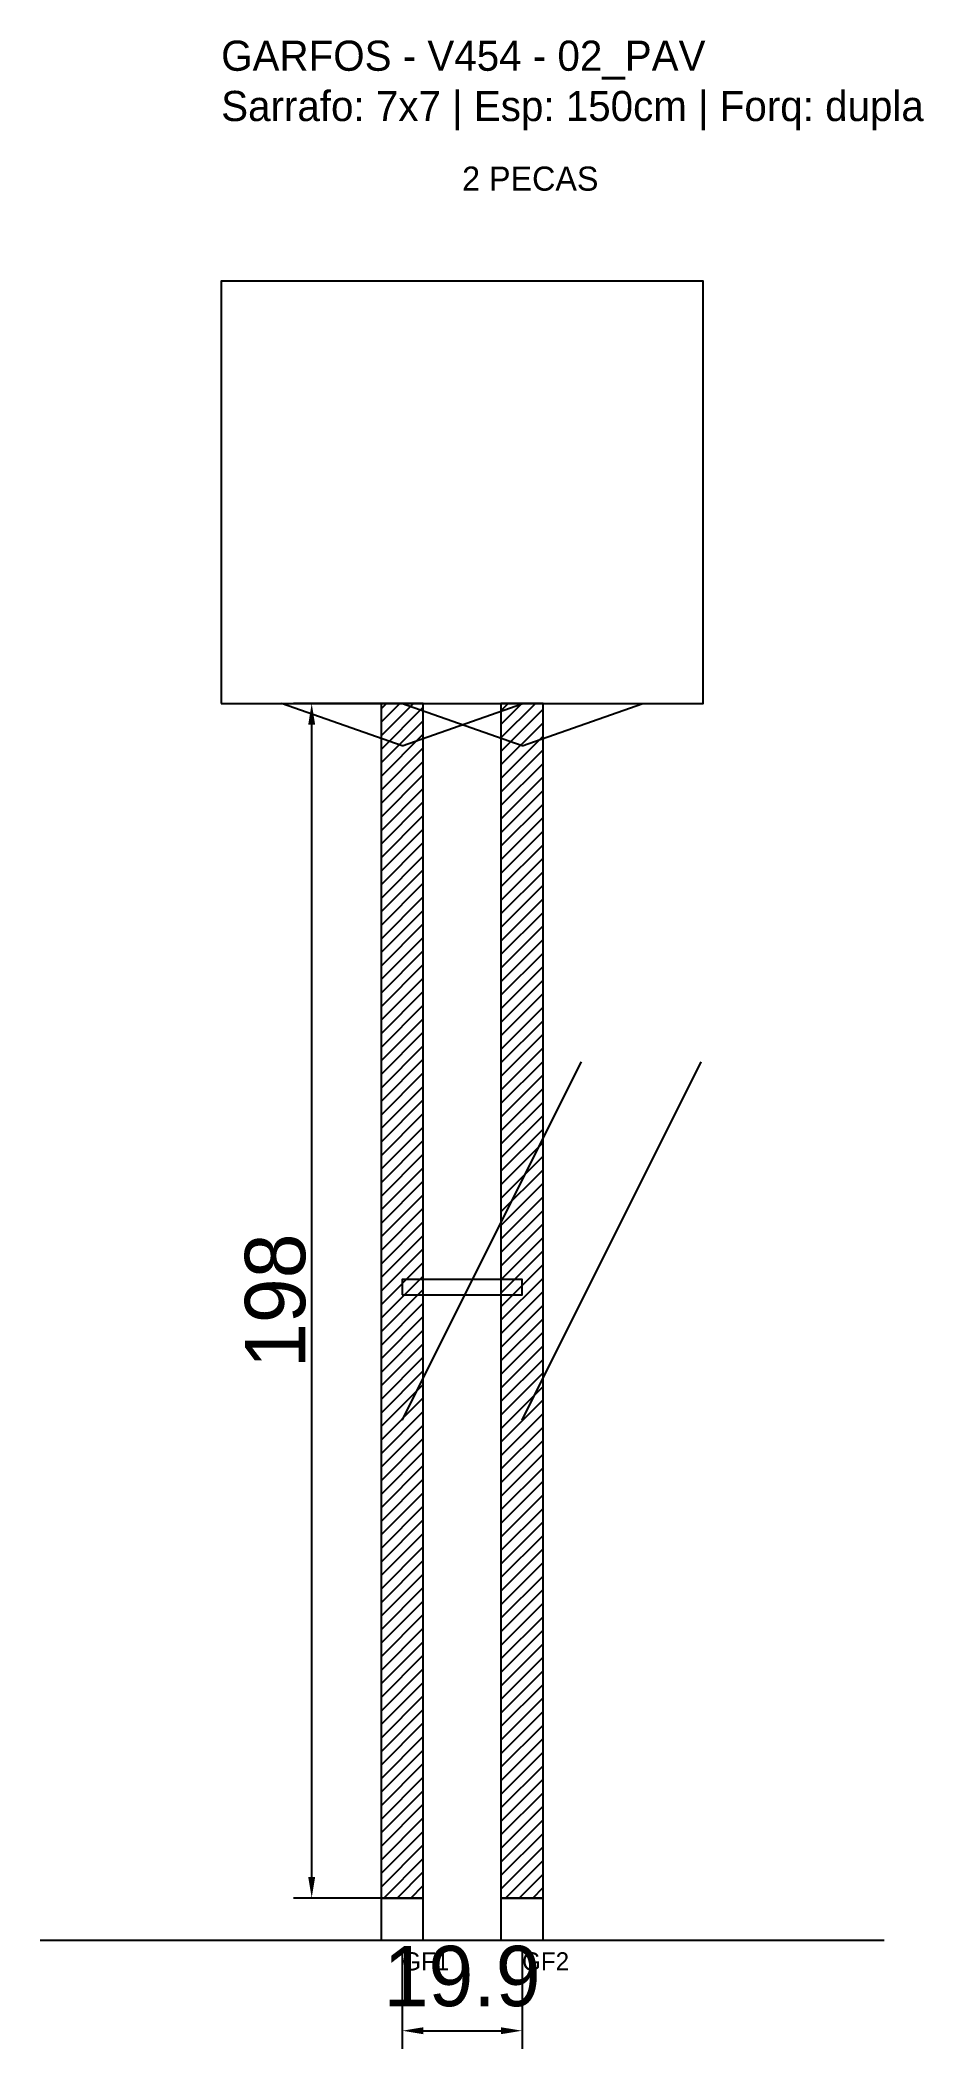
# Model space of a CAD drawing. Header units: metres. Extents: x -30 to 116, y -25 to 308.
import ezdxf

# ---------------------------------------------------------------- set-up
doc = ezdxf.new("R2010")
doc.units = ezdxf.units.M
for name, color, linetype in [('BARRA_ANCORAGEM', 1, 'Continuous'), ('COTA', 241, 'Continuous'), ('GARFOS OK', 3, 'Continuous'), ('NOME DA VIGA', 6, 'Continuous'), ('SARR_7x7', 40, 'Continuous'), ('TIRAS REESCORAMENTO', 252, 'Continuous'), ('VIGAS', 3, 'Continuous')]:
    doc.layers.add(name, color=color, linetype=linetype)
doc.dimstyles.new('EZ DXF', dxfattribs={"dimtxt": 10, "dimasz": 3.5, "dimexe": 3, "dimexo": 1.5, "dimgap": 1, "dimtad": 1, "dimdec": 1, "dimdsep": 46, "dimcen": 2.5, "dimazin": 3, "dimtfac": 1, "dimtmove": 0, "dimatfit": 3})

msp = doc.modelspace()

# ---------------------------------------------------------------- hatches: boundary and pattern name
at = {"layer": 'COTA'}
h = msp.add_hatch(dxfattribs=at)
h.set_pattern_fill('ANSI31', scale=0.5)
h.paths.add_polyline_path([(26.5, 0), (33.5, 0), (33.5, 198), (26.5, 198)])
h = msp.add_hatch(dxfattribs=at)
h.set_pattern_fill('ANSI31', scale=0.5)
h.paths.add_polyline_path([(46.365169, 0), (53.365169, 0), (53.365169, 198), (46.365169, 198)])

# ---------------------------------------------------------------- linework, layer by layer
at = {"layer": 'BARRA_ANCORAGEM'}
for p, q in [((30, 79.2), (59.7, 138.6)), ((49.865169, 79.2), (79.565169, 138.6))]:
    msp.add_line(p, q, dxfattribs=at)
at = {"layer": 'GARFOS OK'}
for p, q in [((30, 191), (10, 198)), ((10, 198), (50, 198)), ((49.865169, 191), (29.865169, 198)), ((29.865169, 198), (69.865169, 198)), ((30, 191), (50, 198)), ((49.865169, 191), (69.865169, 198))]:
    msp.add_line(p, q, dxfattribs=at)
at = {"layer": 'GARFOS OK', "linetype": 'CONTINUOUS'}
msp.add_line((-30, -7), (109.865169, -7), dxfattribs=at)
at = {"layer": 'GARFOS OK'}
for points in [[(26.5, 0), (33.5, 0), (33.5, 198), (26.5, 198), (26.5, 0)], [(46.365169, 0), (53.365169, 0), (53.365169, 198), (46.365169, 198), (46.365169, 0)]]:
    msp.add_lwpolyline(points, dxfattribs=at)
at = {"layer": 'SARR_7x7'}
for points in [[(26.5, -7), (33.5, -7), (33.5, 0), (26.5, 0), (26.5, -7)], [(46.365169, -7), (53.365169, -7), (53.365169, 0), (46.365169, 0), (46.365169, -7)]]:
    msp.add_lwpolyline(points, dxfattribs=at)
at = {"layer": 'TIRAS REESCORAMENTO'}
msp.add_lwpolyline([(30, 100), (49.865169, 100), (49.865169, 102.5), (30, 102.5), (30, 100)], dxfattribs=at)
at = {"layer": 'VIGAS'}
msp.add_lwpolyline([(0, 198), (79.865169, 198), (79.865169, 268), (0, 268), (0, 198)], dxfattribs=at)

# ---------------------------------------------------------------- texts
at = {"layer": 'NOME DA VIGA'}
for s, height, p in [('2 PECAS', 4, (39.932584, 283)), ('GF1', 3, (30, -12)), ('GF2', 3, (49.865169, -12))]:
    msp.add_text(s, height=height, dxfattribs=at).set_placement(p)
at = {"layer": 'NOME DA VIGA', "insert": (0, 293), "char_height": 5, "attachment_point": 7}
msp.add_mtext('GARFOS - V454 - 02_PAV\\PSarrafo: 7x7 | Esp: 150cm | Forq: dupla', dxfattribs=at)

# ---------------------------------------------------------------- dimensions: what is measured, and where the dimension line sits
at = {"layer": 'COTA'}
msp.add_linear_dim(base=(15, 0), p1=(30, 0), p2=(30, 198), angle=90, dimstyle='EZ DXF', dxfattribs=at).render()
msp.add_linear_dim(base=(30, -22), p1=(30, -7), p2=(49.865169, -7), dimstyle='EZ DXF', dxfattribs=at).render()

doc.saveas('drawing.dxf')
